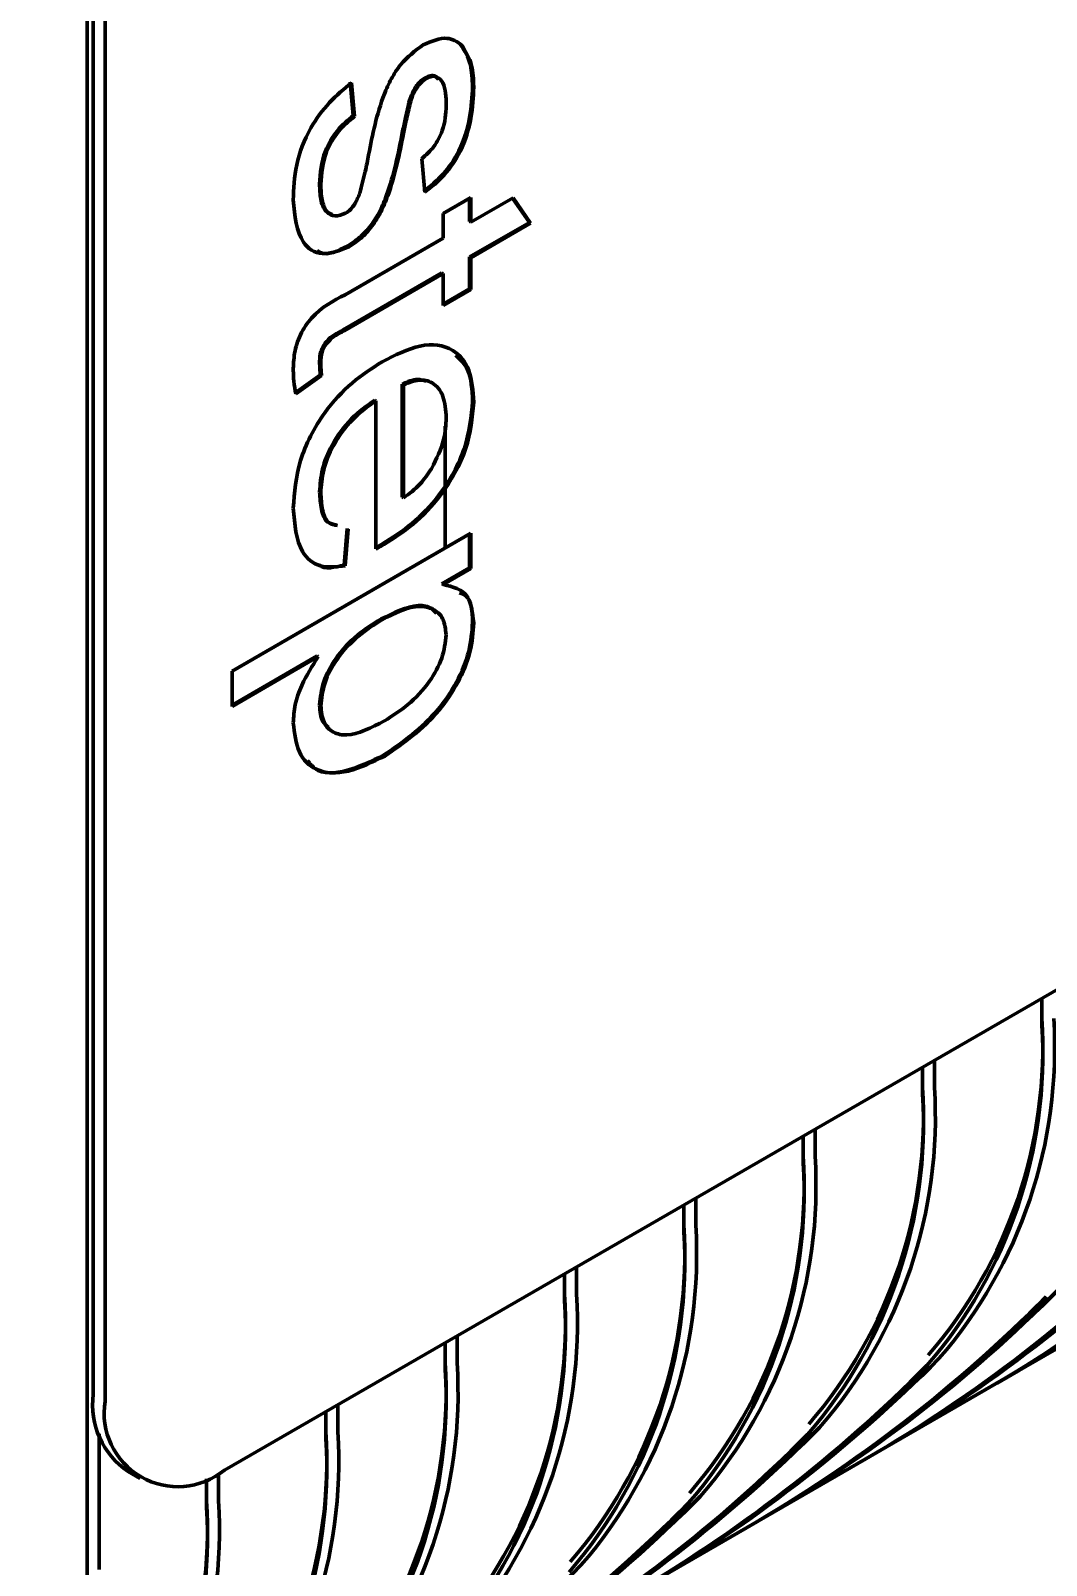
# Model space of a CAD drawing. Header units: millimetres. Extents: x 0 to 2215, y 0 to 863.
# Drawn here: x 1427.207 to 1430.217, y 537.613 to 542.16 of the extents above; entities that cross this region are included whole.
import ezdxf
from ezdxf import colors
from ezdxf.entities.mleader import LeaderData, LeaderLine
from ezdxf.math import Vec2, Vec3

# ---------------------------------------------------------------- set-up
doc = ezdxf.new("R2010")
doc.units = ezdxf.units.MM
doc.layers.add('粗实线层', color=7, linetype='Continuous', lineweight=50)
doc.styles.get("Standard").update_dxf_attribs({"font": ''})
doc.styles.get('Standard').set_extended_font_data('汉仪长仿宋体')

msp = doc.modelspace()

# ---------------------------------------------------------------- linework, layer by layer
at = {"layer": '粗实线层'}
for p, q in [((1427.3749, 537.58), (1427.3749, 547.213)), ((1427.3926, 546.6935), (1427.3926, 538.1198)), ((1427.428, 546.6731), (1427.428, 538.0994)), ((1428.4804, 542.1202), (1428.484, 542.1181)), ((1428.1541, 542.0078), (1428.1631, 541.9084)), ((1428.1576, 542.0058), (1428.1667, 541.9064)), ((1428.349, 541.9943), (1428.3525, 541.9922)), ((1428.376, 542.0208), (1428.3796, 542.0188)), ((1428.5167, 541.9951), (1428.5202, 541.993)), ((1428.3283, 541.9478), (1428.3318, 541.9458)), ((1428.1631, 541.9084), (1428.1667, 541.9064)), ((1428.3085, 541.8572), (1428.312, 541.8551)), ((1428.3752, 541.6813), (1428.3661, 541.7807)), ((1428.0634, 541.7066), (1428.067, 541.7045)), ((1428.4296, 541.6184), (1428.5112, 541.6655)), ((1428.5076, 541.6635), (1428.5076, 541.5943)), ((1428.5112, 541.6655), (1428.5112, 541.5923)), ((1428.5112, 541.5923), (1428.6369, 541.6649)), ((1428.6354, 541.664), (1428.685, 541.592)), ((1428.6369, 541.6649), (1428.6885, 541.59)), ((1428.4296, 541.5452), (1428.4296, 541.6184)), ((1428.5076, 541.5943), (1428.5112, 541.5923)), ((1428.685, 541.592), (1428.5076, 541.4896)), ((1428.6885, 541.59), (1428.5112, 541.4876)), ((1428.685, 541.592), (1428.6885, 541.59)), ((1428.1396, 541.3778), (1428.4296, 541.5452)), ((1428.1461, 541.5217), (1428.1497, 541.5197)), ((1428.5076, 541.4896), (1428.5076, 541.3954)), ((1428.5076, 541.4896), (1428.5112, 541.4876)), ((1428.5112, 541.4876), (1428.5112, 541.3934)), ((1428.426, 541.4425), (1428.1328, 541.2733)), ((1428.4296, 541.4405), (1428.1364, 541.2712)), ((1428.426, 541.4425), (1428.4296, 541.4405)), ((1428.4296, 541.3463), (1428.4296, 541.4405)), ((1428.5076, 541.3954), (1428.4296, 541.3503)), ((1428.5112, 541.3934), (1428.4296, 541.3463)), ((1428.5076, 541.3954), (1428.5112, 541.3934)), ((1428.0634, 541.18), (1428.067, 541.178)), ((1428.0657, 541.1403), (1427.9896, 541.0859)), ((1428.0692, 541.1382), (1427.9932, 541.0839)), ((1428.0657, 541.1403), (1428.0692, 541.1382)), ((1428.3082, 541.1128), (1428.3082, 540.7778)), ((1428.3082, 541.1128), (1428.3117, 541.1107)), ((1428.3117, 541.1107), (1428.3117, 540.7757)), ((1428.2266, 541.0657), (1428.2301, 541.0636)), ((1428.2301, 540.6245), (1428.2301, 541.0636)), ((1428.5167, 541.0621), (1428.5202, 541.06)), ((1428.4356, 540.6274), (1428.4356, 540.9879)), ((1428.0634, 540.7932), (1428.067, 540.7911)), ((1428.3082, 540.7778), (1428.3117, 540.7757)), ((1428.145, 540.6847), (1428.1359, 540.5769)), ((1428.1485, 540.6827), (1428.1395, 540.5749)), ((1427.8041, 540.2628), (1428.5112, 540.671)), ((1428.2498, 540.6394), (1428.2534, 540.6374)), ((1428.5076, 540.669), (1428.5076, 540.5684)), ((1428.5112, 540.671), (1428.5112, 540.5664)), ((1428.1359, 540.5769), (1428.1395, 540.5749)), ((1428.5076, 540.5684), (1428.4256, 540.5211)), ((1428.5112, 540.5664), (1428.4292, 540.519)), ((1428.5076, 540.5684), (1428.5112, 540.5664)), ((1428.4256, 540.5211), (1428.4292, 540.519)), ((1428.245, 540.4168), (1428.2485, 540.4148)), ((1428.5167, 540.4078), (1428.5202, 540.4057)), ((1428.0558, 540.3075), (1427.8041, 540.1622)), ((1428.0593, 540.3055), (1427.8041, 540.1582)), ((1428.0558, 540.3075), (1428.0593, 540.3055)), ((1427.8041, 540.1582), (1427.8041, 540.2628)), ((1428.0634, 540.162), (1428.067, 540.1599)), ((1428.2531, 540.0132), (1428.2566, 540.0111)), ((1427.7815, 537.8953), (1431.3171, 539.9363)), ((1430.2034, 539.2128), (1430.2034, 539.2934)), ((1429.8498, 539.0087), (1429.8498, 539.0893)), ((1429.8852, 539.1097), (1429.8852, 539.0291)), ((1429.5316, 538.9056), (1429.5316, 538.825)), ((1429.4963, 538.8046), (1429.4963, 538.8852)), ((1429.1427, 538.6005), (1429.1427, 538.6811)), ((1429.1781, 538.7015), (1429.1781, 538.6209)), ((1428.8245, 538.4974), (1428.8245, 538.4168)), ((1428.7891, 538.3964), (1428.7891, 538.477)), ((1430.0712, 538.1532), (1430.3894, 538.3368)), ((1428.4356, 538.1923), (1428.4356, 538.2729)), ((1428.4709, 538.2933), (1428.4709, 538.2127)), ((1429.7177, 537.9491), (1430.0359, 538.1327)), ((1428.1174, 538.0892), (1428.1174, 538.0086)), ((1428.082, 537.9882), (1428.082, 538.0688)), ((1427.4103, 538.0026), (1427.4103, 537.6004)), ((1429.3641, 537.745), (1429.6823, 537.9286)), ((1427.4962, 537.8909), (1427.5315, 537.8705)), ((1427.7285, 537.7841), (1427.7285, 537.8693)), ((1427.7638, 537.8856), (1427.7638, 537.8045)), ((1429.0106, 537.5408), (1429.3288, 537.7245))]:
    msp.add_line(p, q, dxfattribs=at)
for centre, radius, start, end in [((1428.8129, 539.1471), 1.3931, 319.1359, 3.5443), ((1428.8342, 539.1462), 1.4072, 319.1359, 3.5443), ((1428.7988, 539.1258), 1.4072, 319.1359, 3.5443), ((1428.4453, 538.9217), 1.4072, 319.1359, 3.5443), ((1428.4593, 538.943), 1.3931, 319.1359, 3.5443), ((1428.4807, 538.9421), 1.4072, 319.1359, 3.5443), ((1428.1058, 538.7389), 1.3931, 319.1359, 3.5443), ((1428.1271, 538.738), 1.4072, 319.1359, 3.5443), ((1427.9067, 541.8119), 4.2508, 300.0588, 315.2152), ((1427.9465, 541.8265), 4.2436, 300.0459, 315.2282), ((1428.0917, 538.7176), 1.4072, 319.1359, 3.5443), ((1427.5929, 541.6224), 4.2436, 300.0459, 315.2282), ((1427.7382, 538.5135), 1.4072, 319.1359, 3.5443), ((1427.7522, 538.5348), 1.3931, 319.1359, 3.5443), ((1427.7735, 538.5339), 1.4072, 319.1359, 3.5443), ((1427.5531, 541.6078), 4.2508, 300.0588, 315.2152), ((1427.3987, 538.3307), 1.3931, 319.1359, 3.5443), ((1427.42, 538.3298), 1.4072, 319.1359, 3.5443), ((1427.1996, 541.4037), 4.2508, 300.0588, 315.2152), ((1427.2394, 541.4183), 4.2436, 300.0459, 315.2282), ((1427.3846, 538.3094), 1.4072, 319.1359, 3.5443), ((1426.8858, 541.2142), 4.2436, 300.0459, 315.2282), ((1427.0311, 538.1053), 1.4072, 319.1359, 3.5443), ((1427.0451, 538.1266), 1.3931, 319.1359, 3.5443), ((1427.0664, 538.1257), 1.4072, 319.1359, 3.5443), ((1426.846, 541.1996), 4.2508, 300.0588, 315.2152), ((1427.6305, 538.0896), 0.2398, 172.7442, 235.9436), ((1427.6435, 538.0645), 0.2184, 170.786, 309.2033), ((1426.6916, 537.9225), 1.3931, 319.1359, 3.5443), ((1426.7129, 537.9216), 1.4072, 319.1359, 3.5443), ((1426.4924, 540.9955), 4.2508, 300.0588, 315.2152), ((1426.5322, 541.0101), 4.2436, 300.0459, 315.2282), ((1426.6775, 537.9012), 1.4072, 319.1359, 3.5443), ((1426.1787, 540.806), 4.2436, 300.0459, 315.2282), ((1426.324, 537.6971), 1.4072, 319.1359, 3.5443), ((1426.338, 537.7184), 1.3931, 319.1359, 3.5443), ((1426.3593, 537.7175), 1.4072, 319.1359, 3.5443), ((1426.1389, 540.7914), 4.2508, 300.0588, 315.2152), ((1425.8251, 540.6019), 4.2436, 300.0459, 315.2282)]:
    msp.add_arc(centre, radius, start, end, dxfattribs=at)
for points, knots in [([(1428.3704, 542.1182), (1428.3954, 542.1287), (1428.4401, 542.1475), (1428.4706, 542.1271), (1428.484, 542.1181)], [0, 0, 0, 0, 0.558927, 1, 1, 1, 1]), ([(1428.2087, 541.7926), (1428.2204, 541.8524), (1428.235, 541.9273), (1428.2746, 542.0178), (1428.3114, 542.0743), (1428.3468, 542.1006), (1428.3704, 542.1182)], [0, 0, 0, 0, 0.501321, 0.626592, 0.751817, 1, 1, 1, 1]), ([(1428.4804, 542.1202), (1428.4923, 542.1014), (1428.5135, 542.0678), (1428.5157, 542.0173), (1428.5167, 541.9951)], [0, 0, 0, 0, 0.558938, 1, 1, 1, 1]), ([(1428.484, 542.1181), (1428.4958, 542.0994), (1428.5171, 542.0658), (1428.5193, 542.0153), (1428.5202, 541.993)], [0, 0, 0, 0, 0.5589377, 1, 1, 1, 1]), ([(1427.9854, 541.6586), (1427.9867, 541.6924), (1427.9894, 541.7599), (1428.0287, 541.8671), (1428.0918, 541.9508), (1428.1357, 541.9875), (1428.1576, 542.0058)], [0, 0, 0, 0, 0.280739, 0.559297, 0.779311, 1, 1, 1, 1]), ([(1428.349, 541.9943), (1428.3441, 541.9858), (1428.3354, 541.9707), (1428.3305, 541.9548), (1428.3283, 541.9478)], [0, 0, 0, 0, 0.559084, 1, 1, 1, 1]), ([(1428.3525, 541.9922), (1428.3476, 541.9838), (1428.3389, 541.9686), (1428.334, 541.9528), (1428.3318, 541.9458)], [0, 0, 0, 0, 0.559084, 1, 1, 1, 1]), ([(1428.376, 542.0208), (1428.3705, 542.017), (1428.3607, 542.0102), (1428.3526, 541.9991), (1428.349, 541.9943)], [0, 0, 0, 0, 0.559236, 1, 1, 1, 1]), ([(1428.3796, 542.0188), (1428.3741, 542.015), (1428.3642, 542.0082), (1428.3561, 541.9971), (1428.3525, 541.9922)], [0, 0, 0, 0, 0.559236, 1, 1, 1, 1]), ([(1428.5167, 541.9951), (1428.5152, 541.9649), (1428.5121, 541.9046), (1428.4845, 541.8102), (1428.4308, 541.7311), (1428.3914, 541.6993), (1428.3716, 541.6833)], [0, 0, 0, 0, 0.280737, 0.560427, 0.77945, 1, 1, 1, 1]), ([(1428.5202, 541.993), (1428.5187, 541.9628), (1428.5157, 541.9025), (1428.488, 541.8082), (1428.4343, 541.729), (1428.3949, 541.6972), (1428.3752, 541.6813)], [0, 0, 0, 0, 0.280737, 0.560427, 0.77945, 1, 1, 1, 1]), ([(1428.4154, 542.0165), (1428.4125, 542.02), (1428.4067, 542.0271), (1428.3921, 542.0283), (1428.3814, 542.0233), (1428.376, 542.0208)], [0, 0, 0, 0, 0.331182, 0.665711, 1, 1, 1, 1]), ([(1428.4386, 541.9382), (1428.4381, 541.9633), (1428.4374, 542.0009), (1428.4143, 542.0236), (1428.3958, 542.0264), (1428.385, 542.0213), (1428.3796, 542.0188)], [0, 0, 0, 0, 0.49977, 0.749095, 0.874592, 1, 1, 1, 1]), ([(1428.3283, 541.9478), (1428.3244, 541.9308), (1428.3175, 541.9005), (1428.3112, 541.8704), (1428.3085, 541.8572)], [0, 0, 0, 0, 0.5599649, 1, 1, 1, 1]), ([(1428.3318, 541.9458), (1428.3279, 541.9288), (1428.321, 541.8985), (1428.3148, 541.8684), (1428.312, 541.8551)], [0, 0, 0, 0, 0.559965, 1, 1, 1, 1]), ([(1428.1631, 541.9084), (1428.1468, 541.8948), (1428.1143, 541.8676), (1428.0693, 541.7909), (1428.0657, 541.7385), (1428.0634, 541.7066)], [0, 0, 0, 0, 0.281314, 0.561069, 1, 1, 1, 1]), ([(1428.1667, 541.9064), (1428.1504, 541.8927), (1428.1179, 541.8656), (1428.0728, 541.7888), (1428.0692, 541.7365), (1428.067, 541.7045)], [0, 0, 0, 0, 0.281314, 0.561069, 1, 1, 1, 1]), ([(1428.3661, 541.7807), (1428.3786, 541.7917), (1428.4035, 541.8135), (1428.4349, 541.8742), (1428.4372, 541.914), (1428.4386, 541.9382)], [0, 0, 0, 0, 0.280304, 0.560237, 1, 1, 1, 1]), ([(1428.3085, 541.8572), (1428.2964, 541.7959), (1428.2813, 541.7193), (1428.2433, 541.6257), (1428.2161, 541.5817), (1428.1823, 541.5451), (1428.1582, 541.5295), (1428.1461, 541.5217)], [0, 0, 0, 0, 0.500446, 0.625396, 0.750274, 0.875069, 1, 1, 1, 1]), ([(1428.312, 541.8551), (1428.2999, 541.7938), (1428.2849, 541.7173), (1428.2468, 541.6236), (1428.2196, 541.5797), (1428.1859, 541.543), (1428.1618, 541.5275), (1428.1497, 541.5197)], [0, 0, 0, 0, 0.500446, 0.625396, 0.750274, 0.875069, 1, 1, 1, 1]), ([(1428.1823, 541.679), (1428.188, 541.7004), (1428.1983, 541.7386), (1428.2056, 541.7761), (1428.2087, 541.7926)], [0, 0, 0, 0, 0.559788, 1, 1, 1, 1]), ([(1428.0634, 541.7066), (1428.064, 541.691), (1428.0652, 541.6601), (1428.0769, 541.6251), (1428.0942, 541.6185), (1428.1008, 541.616)], [0, 0, 0, 0, 0.383721, 0.765501, 1, 1, 1, 1]), ([(1428.067, 541.7045), (1428.0675, 541.6888), (1428.0685, 541.6574), (1428.0821, 541.6229), (1428.1079, 541.6067), (1428.1296, 541.615), (1428.1405, 541.619)], [0, 0, 0, 0, 0.281188, 0.560952, 0.781095, 1, 1, 1, 1]), ([(1428.1405, 541.619), (1428.1456, 541.6227), (1428.1559, 541.6299), (1428.1715, 541.6514), (1428.1782, 541.6685), (1428.1823, 541.679)], [0, 0, 0, 0, 0.279757, 0.559839, 1, 1, 1, 1]), ([(1428.1497, 541.5197), (1428.1225, 541.509), (1428.0682, 541.4878), (1427.9976, 541.5347), (1427.99, 541.6116), (1427.9854, 541.6586)], [0, 0, 0, 0, 0.279926, 0.560038, 1, 1, 1, 1]), ([(1428.1461, 541.5217), (1428.1173, 541.5076), (1428.0823, 541.4905), (1428.0602, 541.5062), (1428.0563, 541.509)], [0, 0, 0, 0, 0.823479, 1, 1, 1, 1]), ([(1427.9854, 541.1531), (1427.9859, 541.1699), (1427.9869, 541.2033), (1428.0034, 541.26), (1428.0552, 541.3351), (1428.1048, 541.3602), (1428.1396, 541.3778)], [0, 0, 0, 0, 0.187433, 0.373821, 0.559462, 1, 1, 1, 1]), ([(1428.1328, 541.2733), (1428.1158, 541.2647), (1428.0945, 541.2541), (1428.0739, 541.226), (1428.0643, 541.2046), (1428.0638, 541.1898), (1428.0634, 541.18)], [0, 0, 0, 0, 0.499596, 0.625239, 0.750354, 1, 1, 1, 1]), ([(1428.1364, 541.2712), (1428.1193, 541.2627), (1428.098, 541.2521), (1428.0774, 541.2239), (1428.0678, 541.2025), (1428.0673, 541.1878), (1428.067, 541.178)], [0, 0, 0, 0, 0.499596, 0.625239, 0.750354, 1, 1, 1, 1]), ([(1428.2484, 541.1789), (1428.2867, 541.1984), (1428.3632, 541.2374), (1428.4575, 541.2257), (1428.5126, 541.1598), (1428.5177, 541.0933), (1428.5202, 541.06)], [0, 0, 0, 0, 0.280748, 0.559775, 0.779666, 1, 1, 1, 1]), ([(1427.9854, 540.7457), (1427.9888, 540.7918), (1427.9957, 540.8838), (1428.0679, 541.0241), (1428.1589, 541.1218), (1428.2185, 541.1598), (1428.2484, 541.1789)], [0, 0, 0, 0, 0.279952, 0.558661, 0.778994, 1, 1, 1, 1]), ([(1428.0634, 541.18), (1428.0636, 541.1725), (1428.064, 541.159), (1428.0652, 541.146), (1428.0657, 541.1403)], [0, 0, 0, 0, 0.559965, 1, 1, 1, 1]), ([(1428.067, 541.178), (1428.0672, 541.1704), (1428.0675, 541.1569), (1428.0687, 541.1439), (1428.0692, 541.1382)], [0, 0, 0, 0, 0.559965, 1, 1, 1, 1]), ([(1428.4675, 541.1983), (1428.4807, 541.1856), (1428.512, 541.1555), (1428.515, 541.0964), (1428.5167, 541.0621)], [0, 0, 0, 0, 0.418235, 1, 1, 1, 1]), ([(1427.9932, 541.0839), (1427.9908, 541.0961), (1427.9866, 541.1181), (1427.9857, 541.1424), (1427.9854, 541.1531)], [0, 0, 0, 0, 0.5600783, 1, 1, 1, 1]), ([(1428.3792, 541.1214), (1428.3712, 541.1241), (1428.3506, 541.1312), (1428.3243, 541.1197), (1428.3082, 541.1128)], [0, 0, 0, 0, 0.389983, 1, 1, 1, 1]), ([(1428.4386, 541.0134), (1428.4369, 541.0358), (1428.4336, 541.0805), (1428.4021, 541.1187), (1428.359, 541.1296), (1428.3275, 541.117), (1428.3117, 541.1107)], [0, 0, 0, 0, 0.2801903, 0.5597279, 0.7796424, 1, 1, 1, 1]), ([(1428.2266, 541.0657), (1428.2032, 541.0489), (1428.1565, 541.0155), (1428.1004, 540.9394), (1428.0681, 540.8598), (1428.065, 540.8154), (1428.0634, 540.7932)], [0, 0, 0, 0, 0.2806334, 0.5596873, 0.7796605, 1, 1, 1, 1]), ([(1428.2301, 541.0636), (1428.2067, 541.0469), (1428.16, 541.0134), (1428.104, 540.9374), (1428.0716, 540.8578), (1428.0685, 540.8134), (1428.067, 540.7911)], [0, 0, 0, 0, 0.280633, 0.559687, 0.779661, 1, 1, 1, 1]), ([(1428.5167, 541.0621), (1428.5124, 541.0162), (1428.5037, 540.9247), (1428.428, 540.7888), (1428.3378, 540.6954), (1428.2792, 540.6581), (1428.2498, 540.6394)], [0, 0, 0, 0, 0.279366, 0.558398, 0.778885, 1, 1, 1, 1]), ([(1428.5202, 541.06), (1428.5159, 541.0142), (1428.5072, 540.9226), (1428.4315, 540.7867), (1428.3413, 540.6933), (1428.2827, 540.656), (1428.2534, 540.6374)], [0, 0, 0, 0, 0.279366, 0.558398, 0.778885, 1, 1, 1, 1]), ([(1428.3953, 540.8624), (1428.4096, 540.8915), (1428.4351, 540.9435), (1428.4376, 540.992), (1428.4386, 541.0134)], [0, 0, 0, 0, 0.558512, 1, 1, 1, 1]), ([(1428.3117, 540.7757), (1428.329, 540.7884), (1428.3597, 540.811), (1428.3844, 540.8467), (1428.3953, 540.8624)], [0, 0, 0, 0, 0.560674, 1, 1, 1, 1]), ([(1428.0634, 540.7932), (1428.0645, 540.7759), (1428.0665, 540.7414), (1428.0815, 540.7017), (1428.1037, 540.6975), (1428.1126, 540.6958)], [0, 0, 0, 0, 0.374111, 0.747346, 1, 1, 1, 1]), ([(1428.067, 540.7911), (1428.068, 540.7739), (1428.0701, 540.7393), (1428.0851, 540.6996), (1428.1072, 540.6954), (1428.1162, 540.6937)], [0, 0, 0, 0, 0.374111, 0.747346, 1, 1, 1, 1]), ([(1428.1395, 540.5749), (1428.1137, 540.5718), (1428.0623, 540.5656), (1427.9963, 540.6189), (1427.9895, 540.6976), (1427.9854, 540.7457)], [0, 0, 0, 0, 0.2806132, 0.5608329, 1, 1, 1, 1]), ([(1428.2498, 540.6394), (1428.2455, 540.637), (1428.2389, 540.6333), (1428.2324, 540.6297), (1428.2301, 540.6284)], [0, 0, 0, 0, 0.660535, 1, 1, 1, 1]), ([(1428.2534, 540.6374), (1428.249, 540.6349), (1428.2413, 540.6306), (1428.2335, 540.6263), (1428.2301, 540.6245)], [0, 0, 0, 0, 0.559999, 1, 1, 1, 1]), ([(1428.1359, 540.5769), (1428.1081, 540.57), (1428.0794, 540.5629), (1428.0613, 540.5775), (1428.0608, 540.5779)], [0, 0, 0, 0, 0.9718806, 1, 1, 1, 1]), ([(1428.4292, 540.519), (1428.4579, 540.5125), (1428.5091, 540.501), (1428.5168, 540.4348), (1428.5202, 540.4057)], [0, 0, 0, 0, 0.560159, 1, 1, 1, 1]), ([(1428.4782, 540.4945), (1428.4854, 540.4919), (1428.5133, 540.4818), (1428.5152, 540.4393), (1428.5167, 540.4078)], [0, 0, 0, 0, 0.258694, 1, 1, 1, 1]), ([(1428.4096, 540.4342), (1428.4052, 540.4391), (1428.3917, 540.4542), (1428.3377, 540.4626), (1428.2832, 540.4357), (1428.245, 540.4168)], [0, 0, 0, 0, 0.127286, 0.388002, 1, 1, 1, 1]), ([(1428.4386, 540.3702), (1428.4365, 540.3876), (1428.4321, 540.4224), (1428.4004, 540.4484), (1428.3426, 540.4623), (1428.2873, 540.4343), (1428.2485, 540.4148)], [0, 0, 0, 0, 0.1863135, 0.3732882, 0.5605134, 1, 1, 1, 1]), ([(1428.245, 540.4168), (1428.2216, 540.4022), (1428.1748, 540.3732), (1428.113, 540.3084), (1428.0709, 540.2302), (1428.0659, 540.1847), (1428.0634, 540.162)], [0, 0, 0, 0, 0.281226, 0.560744, 0.780646, 1, 1, 1, 1]), ([(1428.2485, 540.4148), (1428.2251, 540.4002), (1428.1783, 540.3711), (1428.1165, 540.3064), (1428.0744, 540.2281), (1428.0695, 540.1826), (1428.067, 540.1599)], [0, 0, 0, 0, 0.281226, 0.560744, 0.780646, 1, 1, 1, 1]), ([(1428.5167, 540.4078), (1428.5146, 540.3793), (1428.5105, 540.3224), (1428.4722, 540.229), (1428.3897, 540.1077), (1428.3094, 540.0521), (1428.2531, 540.0132)], [0, 0, 0, 0, 0.18709, 0.374052, 0.561104, 1, 1, 1, 1]), ([(1428.5202, 540.4057), (1428.5182, 540.3773), (1428.514, 540.3204), (1428.4757, 540.227), (1428.3933, 540.1056), (1428.3129, 540.0501), (1428.2566, 540.0111)], [0, 0, 0, 0, 0.18709, 0.374052, 0.561104, 1, 1, 1, 1]), ([(1428.2553, 540.1151), (1428.2789, 540.1297), (1428.3257, 540.1589), (1428.3872, 540.224), (1428.4304, 540.3016), (1428.4359, 540.3474), (1428.4386, 540.3702)], [0, 0, 0, 0, 0.281282, 0.560954, 0.780919, 1, 1, 1, 1]), ([(1427.9854, 540.1092), (1427.9865, 540.127), (1427.9887, 540.1624), (1428.0126, 540.2323), (1428.0416, 540.2777), (1428.0593, 540.3055)], [0, 0, 0, 0, 0.280378, 0.560577, 1, 1, 1, 1]), ([(1428.0634, 540.162), (1428.0648, 540.1437), (1428.0669, 540.1147), (1428.0833, 540.1011), (1428.0894, 540.0961)], [0, 0, 0, 0, 0.629239, 1, 1, 1, 1]), ([(1428.067, 540.1599), (1428.0688, 540.1424), (1428.0726, 540.1072), (1428.1027, 540.0787), (1428.1613, 540.0661), (1428.2166, 540.0949), (1428.2553, 540.1151)], [0, 0, 0, 0, 0.18658, 0.37341, 0.560325, 1, 1, 1, 1]), ([(1428.2566, 540.0111), (1428.2201, 539.9931), (1428.1472, 539.9572), (1428.0544, 539.9599), (1427.9967, 540.0166), (1427.9891, 540.0784), (1427.9854, 540.1092)], [0, 0, 0, 0, 0.28075, 0.560278, 0.780161, 1, 1, 1, 1]), ([(1428.2531, 540.0132), (1428.2171, 539.9958), (1428.1451, 539.9612), (1428.0613, 539.9559), (1428.0348, 539.9883), (1428.028, 539.9966)], [0, 0, 0, 0, 0.427454, 0.853047, 1, 1, 1, 1])]:
    msp.add_open_spline(points, degree=3, knots=knots, dxfattribs=at)

# ---------------------------------------------------------------- leaders
ml = msp.add_multileader_mtext('Standard', dxfattribs=at)
ml.set_content('9', color=256)
ml.set_leader_properties()
ml.build(insert=Vec2(0, 0))
ml.multileader.update_dxf_attribs({"text_right_attachment_type": 6, "dogleg_length": 0.36})
ctx = ml.context
ctx.base_point, ctx.char_height, ctx.plane_origin = Vec3(1499.5125, 536.3432), 20, Vec3(1422.1175, 501.7164)
ctx.right_attachment = 6
notes = []
notes.append((ctx, [(0, (1, 1, 0), (1499.1525, 536.3432), (1, 0), 0.36, [(0, [(1422.1175, 501.7164)], 0, [])])]))
ctx.mtext.insert, ctx.mtext.flow_direction = Vec3(1501.5125, 546.3432), 5
for ctx, leaders in notes:
    for number, flags, end, landing, length, lines in leaders:
        leader = LeaderData()
        leader.index, (leader.has_last_leader_line, leader.has_dogleg_vector, leader.attachment_direction) = number, flags
        leader.last_leader_point, leader.dogleg_vector, leader.dogleg_length = Vec3(end), Vec3(landing), length
        for number, points, colour, breaks in lines:
            line = LeaderLine()
            line.index, line.vertices, line.color, line.breaks = number, Vec3.list(points), colors.encode_raw_color(colour), breaks
            leader.lines.append(line)
        ctx.leaders.append(leader)

doc.saveas('drawing.dxf')
